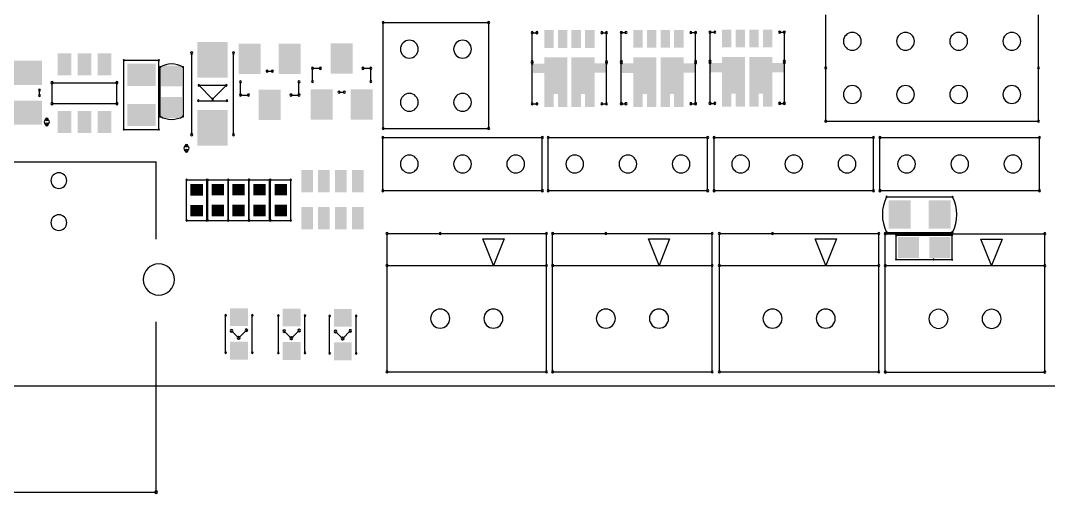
# Model space of a CAD drawing. Header units: millimetres. Extents: x 83 to 218, y 47 to 157.
# Drawn here: x 130.8 to 179.9, y 47.08 to 69.66 of the extents above; entities that cross this region are included whole.
import ezdxf

# ---------------------------------------------------------------- set-up
doc = ezdxf.new("R2010")
doc.units = ezdxf.units.MM
for name, color, linetype in [('KeepOutLayer', 6, 'Continuous'), ('TopOverlay', 2, 'Continuous'), ('TopSolder', 216, 'Continuous')]:
    doc.layers.add(name, color=color, linetype=linetype)

msp = doc.modelspace()

# ---------------------------------------------------------------- linework, layer by layer
at = {"layer": 'KeepOutLayer'}
for p, q in [((105.156, 52.218), (177.926, 52.218)), ((177.926, 52.218), (210.927, 52.218))]:
    msp.add_line(p, q, dxfattribs=at)
at = {"layer": 'TopOverlay'}
for p, q in [((169.265, 67.396), (169.265, 69.936)), ((179.425, 67.396), (179.425, 69.936)), ((148.127, 69.561), (153.167, 69.561)), ((148.127, 64.501), (148.127, 69.561)), ((153.167, 64.501), (153.167, 69.561)), ((155.246, 67.627), (155.246, 69.077)), ((155.246, 69.077), (155.471, 69.077)), ((158.571, 69.077), (158.796, 69.077)), ((158.796, 67.627), (158.796, 69.077)), ((159.5, 69.085), (159.725, 69.085)), ((159.5, 67.635), (159.5, 69.085)), ((162.825, 69.085), (163.05, 69.085)), ((163.05, 67.635), (163.05, 69.085)), ((163.739, 67.652), (163.739, 69.102)), ((163.739, 69.102), (163.964, 69.102)), ((167.064, 69.102), (167.289, 69.102)), ((167.289, 67.652), (167.289, 69.102)), ((135.737, 64.456), (135.737, 67.758)), ((135.737, 67.758), (137.414, 67.758)), ((137.414, 64.456), (137.414, 67.758)), ((138.979, 64.207), (138.979, 68.107)), ((140.979, 64.207), (140.979, 68.107)), ((137.469, 65.084), (137.469, 67.427)), ((138.569, 67.427), (138.569, 65.084)), ((144.746, 67.377), (145.127, 67.377)), ((144.746, 66.742), (144.746, 67.377)), ((147.159, 67.377), (147.54, 67.377)), ((147.54, 66.742), (147.54, 67.377)), ((155.246, 65.677), (155.246, 67.694)), ((158.796, 65.677), (158.796, 67.694)), ((159.5, 65.685), (159.5, 67.703)), ((163.05, 65.685), (163.05, 67.703)), ((163.739, 65.702), (163.739, 67.72)), ((167.289, 65.702), (167.289, 67.72)), ((169.265, 64.856), (169.265, 67.396)), ((179.425, 64.856), (179.425, 67.396)), ((142.579, 67.242), (142.833, 67.242)), ((131.707, 66.081), (131.707, 66.335)), ((132.308, 65.689), (132.308, 66.689)), ((132.308, 66.689), (135.408, 66.689)), ((135.408, 65.689), (135.408, 66.689)), ((139.319, 66.564), (140.639, 66.564)), ((139.319, 66.564), (139.979, 65.903)), ((139.979, 65.903), (140.639, 66.564)), ((141.309, 66.099), (141.309, 66.734)), ((144.103, 66.099), (144.103, 66.734)), ((139.293, 65.827), (140.665, 65.827)), ((141.309, 66.099), (141.69, 66.099)), ((143.722, 66.099), (144.103, 66.099)), ((146.016, 66.234), (146.27, 66.234)), ((132.308, 65.689), (135.408, 65.689)), ((155.246, 65.677), (155.471, 65.677)), ((158.571, 65.677), (158.796, 65.677)), ((159.5, 65.685), (159.725, 65.685)), ((162.825, 65.685), (163.05, 65.685)), ((163.739, 65.702), (163.964, 65.702)), ((167.064, 65.702), (167.289, 65.702)), ((169.265, 64.856), (179.425, 64.856)), ((135.737, 64.456), (137.414, 64.456)), ((148.127, 64.501), (153.167, 64.501)), ((148.107, 61.535), (148.107, 64.075)), ((148.107, 64.075), (155.727, 64.075)), ((155.727, 61.535), (155.727, 64.075)), ((156.006, 61.535), (156.006, 64.075)), ((156.006, 64.075), (163.626, 64.075)), ((163.626, 61.535), (163.626, 64.075)), ((163.931, 61.535), (163.931, 64.075)), ((163.931, 64.075), (171.551, 64.075)), ((171.551, 61.535), (171.551, 64.075)), ((171.856, 61.535), (171.856, 64.075)), ((171.856, 64.075), (179.476, 64.075)), ((179.476, 61.535), (179.476, 64.075)), ((125.463, 62.903), (137.281, 62.903)), ((137.281, 59.22), (137.281, 62.903)), ((138.734, 60.112), (138.734, 62.043)), ((138.734, 62.043), (139.7, 62.043)), ((139.7, 60.112), (139.7, 62.043)), ((139.75, 60.116), (139.75, 62.047)), ((139.75, 62.047), (140.716, 62.047)), ((140.716, 60.116), (140.716, 62.047)), ((140.738, 60.116), (140.738, 62.047)), ((140.738, 62.047), (141.704, 62.047)), ((141.704, 60.116), (141.704, 62.047)), ((141.732, 62.047), (142.697, 62.047)), ((141.732, 60.116), (141.732, 62.047)), ((142.697, 60.116), (142.697, 62.047)), ((142.748, 60.116), (142.748, 62.047)), ((142.748, 62.047), (143.713, 62.047)), ((143.713, 60.116), (143.713, 62.047)), ((148.107, 61.535), (155.727, 61.535)), ((156.006, 61.535), (163.626, 61.535)), ((163.931, 61.535), (171.551, 61.535)), ((171.856, 61.535), (179.476, 61.535)), ((172.176, 61.242), (175.326, 61.242)), ((138.734, 60.112), (139.7, 60.112)), ((139.75, 60.116), (140.716, 60.116)), ((140.738, 60.116), (141.704, 60.116)), ((141.732, 60.116), (142.697, 60.116)), ((142.748, 60.116), (143.713, 60.116)), ((148.31, 59.488), (150.85, 59.488)), ((148.31, 57.964), (148.31, 59.488)), ((150.85, 59.488), (155.93, 59.488)), ((155.93, 57.964), (155.93, 59.488)), ((156.222, 57.964), (156.222, 59.488)), ((156.222, 59.488), (158.762, 59.488)), ((158.762, 59.488), (163.842, 59.488)), ((163.842, 57.964), (163.842, 59.488)), ((164.185, 57.964), (164.185, 59.488)), ((164.185, 59.488), (166.725, 59.488)), ((166.725, 59.488), (171.805, 59.488)), ((171.805, 57.964), (171.805, 59.488)), ((172.11, 57.953), (172.11, 59.477)), ((172.11, 59.477), (174.65, 59.477)), ((172.176, 59.542), (175.301, 59.542)), ((174.65, 59.477), (179.73, 59.477)), ((179.73, 57.953), (179.73, 59.477)), ((153.39, 57.964), (152.882, 59.234)), ((152.882, 59.234), (153.898, 59.234)), ((153.898, 59.234), (153.39, 57.964)), ((161.302, 57.964), (160.794, 59.234)), ((160.794, 59.234), (161.81, 59.234)), ((161.81, 59.234), (161.302, 57.964)), ((169.265, 57.964), (168.757, 59.234)), ((168.757, 59.234), (169.773, 59.234)), ((169.773, 59.234), (169.265, 57.964)), ((172.631, 58.241), (172.631, 59.401)), ((172.631, 59.401), (175.298, 59.401)), ((175.298, 58.241), (175.298, 59.401)), ((177.19, 57.953), (176.682, 59.223)), ((176.682, 59.223), (177.698, 59.223)), ((177.698, 59.223), (177.19, 57.953)), ((148.31, 52.884), (148.31, 57.964)), ((148.31, 57.964), (155.93, 57.964)), ((155.93, 52.884), (155.93, 57.964)), ((156.222, 57.964), (163.842, 57.964)), ((156.222, 52.884), (156.222, 57.964)), ((163.842, 52.884), (163.842, 57.964)), ((164.185, 57.964), (171.805, 57.964)), ((164.185, 52.884), (164.185, 57.964)), ((171.805, 52.884), (171.805, 57.964)), ((172.11, 57.953), (179.73, 57.953)), ((172.11, 52.873), (172.11, 57.953)), ((172.631, 58.241), (174.409, 58.241)), ((174.414, 58.241), (175.298, 58.241)), ((179.73, 52.873), (179.73, 57.953)), ((140.601, 53.8), (140.601, 55.578)), ((141.871, 53.8), (141.871, 55.578)), ((143.119, 53.788), (143.119, 55.566)), ((144.389, 53.788), (144.389, 55.566)), ((145.565, 53.77), (145.565, 55.548)), ((146.835, 53.77), (146.835, 55.548)), ((137.281, 47.139), (137.281, 55.269)), ((140.881, 54.842), (141.215, 54.508)), ((141.232, 54.508), (141.592, 54.867)), ((143.399, 54.829), (143.733, 54.495)), ((143.75, 54.495), (144.11, 54.854)), ((145.845, 54.811), (146.179, 54.477)), ((146.196, 54.477), (146.556, 54.837)), ((148.31, 52.884), (155.93, 52.884)), ((156.222, 52.884), (163.842, 52.884)), ((164.185, 52.884), (171.805, 52.884)), ((172.11, 52.873), (179.73, 52.873)), ((125.463, 47.139), (137.281, 47.139))]:
    msp.add_line(p, q, dxfattribs=at)
for centre, radius, start, end in [((148.127, 69.561), 0.05, 90, 270), ((148.127, 69.561), 0.05, 90, 270), ((148.127, 69.561), 0.05, 270, 90), ((148.127, 69.561), 0.05, 270, 90), ((153.167, 69.561), 0.05, 90, 270), ((153.167, 69.561), 0.05, 90, 270), ((153.167, 69.561), 0.05, 270, 90), ((153.167, 69.561), 0.05, 270, 90), ((155.246, 69.077), 0.05, 0, 180), ((155.246, 69.077), 0.05, 0, 180), ((155.246, 69.077), 0.05, 180, 0), ((155.246, 69.077), 0.05, 180, 0), ((155.471, 69.077), 0.05, 0, 180), ((155.471, 69.077), 0.05, 180, 0), ((158.571, 69.077), 0.05, 0, 180), ((158.571, 69.077), 0.05, 180, 0), ((158.796, 69.077), 0.05, 0, 180), ((158.796, 69.077), 0.05, 0, 180), ((158.796, 69.077), 0.05, 180, 0), ((158.796, 69.077), 0.05, 180, 0), ((159.5, 69.085), 0.05, 0, 180), ((159.5, 69.085), 0.05, 0, 180), ((159.5, 69.085), 0.05, 180, 0), ((159.5, 69.085), 0.05, 180, 0), ((159.725, 69.085), 0.05, 0, 180), ((159.725, 69.085), 0.05, 180, 0), ((162.825, 69.085), 0.05, 0, 180), ((162.825, 69.085), 0.05, 180, 0), ((163.05, 69.085), 0.05, 0, 180), ((163.05, 69.085), 0.05, 0, 180), ((163.05, 69.085), 0.05, 180, 0), ((163.05, 69.085), 0.05, 180, 0), ((163.739, 69.102), 0.05, 0, 180), ((163.739, 69.102), 0.05, 0, 180), ((163.739, 69.102), 0.05, 180, 0), ((163.739, 69.102), 0.05, 180, 0), ((163.964, 69.102), 0.05, 0, 180), ((163.964, 69.102), 0.05, 180, 0), ((167.064, 69.102), 0.05, 0, 180), ((167.064, 69.102), 0.05, 180, 0), ((167.289, 69.102), 0.05, 0, 180), ((167.289, 69.102), 0.05, 0, 180), ((167.289, 69.102), 0.05, 180, 0), ((167.289, 69.102), 0.05, 180, 0), ((135.737, 67.758), 0.025, 90, 270), ((135.737, 67.758), 0.025, 90, 270), ((135.737, 67.758), 0.025, 270, 90), ((135.737, 67.758), 0.025, 270, 90), ((137.414, 67.758), 0.025, 90, 270), ((137.414, 67.758), 0.025, 90, 270), ((137.414, 67.758), 0.025, 270, 90), ((137.414, 67.758), 0.025, 270, 90), ((138.979, 68.107), 0.05, 90, 270), ((138.979, 68.107), 0.05, 270, 90), ((140.979, 68.107), 0.05, 90, 270), ((140.979, 68.107), 0.05, 270, 90), ((163.739, 67.72), 0.05, 0, 180), ((167.289, 67.72), 0.05, 0, 180), ((137.469, 67.434), 0.025, 90, 270), ((137.469, 67.427), 0.025, 90, 270), ((138.019, 66.501), 1.083, 59.4898, 120.5102), ((137.469, 67.434), 0.025, 270, 90), ((137.469, 67.427), 0.025, 270, 90), ((138.569, 67.434), 0.025, 90, 270), ((138.569, 67.427), 0.025, 90, 270), ((138.569, 67.434), 0.025, 270, 90), ((138.569, 67.427), 0.025, 270, 90), ((142.579, 67.242), 0.05, 0, 180), ((142.833, 67.242), 0.05, 0, 180), ((144.746, 67.377), 0.05, 0, 180), ((144.746, 67.377), 0.05, 0, 180), ((144.746, 67.377), 0.05, 180, 0), ((144.746, 67.377), 0.05, 180, 0), ((145.127, 67.377), 0.05, 0, 180), ((145.127, 67.377), 0.05, 180, 0), ((147.159, 67.377), 0.05, 0, 180), ((147.159, 67.377), 0.05, 180, 0), ((147.54, 67.377), 0.05, 0, 180), ((147.54, 67.377), 0.05, 0, 180), ((147.54, 67.377), 0.05, 180, 0), ((147.54, 67.377), 0.05, 180, 0), ((155.246, 67.694), 0.05, 0, 180), ((155.246, 67.694), 0.05, 180, 0), ((155.246, 67.627), 0.05, 0, 180), ((155.246, 67.627), 0.05, 180, 0), ((158.796, 67.694), 0.05, 0, 180), ((158.796, 67.694), 0.05, 180, 0), ((158.796, 67.627), 0.05, 0, 180), ((158.796, 67.627), 0.05, 180, 0), ((159.5, 67.703), 0.05, 0, 180), ((159.5, 67.703), 0.05, 180, 0), ((159.5, 67.635), 0.05, 0, 180), ((159.5, 67.635), 0.05, 180, 0), ((163.05, 67.703), 0.05, 0, 180), ((163.05, 67.703), 0.05, 180, 0), ((163.05, 67.635), 0.05, 0, 180), ((163.05, 67.635), 0.05, 180, 0), ((163.739, 67.72), 0.05, 180, 0), ((163.739, 67.652), 0.05, 0, 180), ((163.739, 67.652), 0.05, 180, 0), ((167.289, 67.72), 0.05, 180, 0), ((167.289, 67.652), 0.05, 0, 180), ((167.289, 67.652), 0.05, 180, 0), ((169.265, 67.396), 0.05, 0, 180), ((169.265, 67.396), 0.05, 0, 180), ((169.265, 67.396), 0.05, 180, 0), ((169.265, 67.396), 0.05, 180, 0), ((179.425, 67.396), 0.05, 0, 180), ((179.425, 67.396), 0.05, 0, 180), ((179.425, 67.396), 0.05, 180, 0), ((179.425, 67.396), 0.05, 180, 0), ((141.309, 66.734), 0.05, 0, 180), ((142.579, 67.242), 0.05, 180, 0), ((142.833, 67.242), 0.05, 180, 0), ((144.103, 66.734), 0.05, 0, 180), ((144.746, 66.742), 0.05, 0, 180), ((147.54, 66.742), 0.05, 0, 180), ((131.707, 66.335), 0.05, 90, 270), ((131.707, 66.335), 0.05, 270, 90), ((132.308, 66.689), 0.05, 90, 270), ((132.308, 66.689), 0.05, 90, 270), ((132.308, 66.689), 0.05, 270, 90), ((132.308, 66.689), 0.05, 270, 90), ((135.408, 66.689), 0.05, 90, 270), ((135.408, 66.689), 0.05, 90, 270), ((135.408, 66.689), 0.05, 270, 90), ((135.408, 66.689), 0.05, 270, 90), ((139.319, 66.564), 0.0375, 90, 270), ((139.319, 66.564), 0.0375, 90, 270), ((139.319, 66.564), 0.0375, 270, 90), ((139.319, 66.564), 0.0375, 270, 90), ((140.639, 66.564), 0.0375, 90, 270), ((140.639, 66.564), 0.0375, 90, 270), ((140.639, 66.564), 0.0375, 270, 90), ((140.639, 66.564), 0.0375, 270, 90), ((141.309, 66.734), 0.05, 180, 0), ((144.103, 66.734), 0.05, 180, 0), ((144.746, 66.742), 0.05, 180, 0), ((147.54, 66.742), 0.05, 180, 0), ((131.707, 66.081), 0.05, 90, 270), ((131.707, 66.081), 0.05, 270, 90), ((139.293, 65.827), 0.0375, 90, 270), ((139.293, 65.827), 0.0375, 270, 90), ((139.979, 65.903), 0.0375, 90, 270), ((139.979, 65.903), 0.0375, 90, 270), ((139.979, 65.903), 0.0375, 270, 90), ((139.979, 65.903), 0.0375, 270, 90), ((140.665, 65.827), 0.0375, 90, 270), ((140.665, 65.827), 0.0375, 270, 90), ((141.309, 66.099), 0.05, 0, 180), ((141.309, 66.099), 0.05, 0, 180), ((141.309, 66.099), 0.05, 180, 0), ((141.309, 66.099), 0.05, 180, 0), ((141.69, 66.099), 0.05, 0, 180), ((141.69, 66.099), 0.05, 180, 0), ((143.722, 66.099), 0.05, 0, 180), ((143.722, 66.099), 0.05, 180, 0), ((144.103, 66.099), 0.05, 0, 180), ((144.103, 66.099), 0.05, 0, 180), ((144.103, 66.099), 0.05, 180, 0), ((144.103, 66.099), 0.05, 180, 0), ((146.016, 66.234), 0.05, 0, 180), ((146.016, 66.234), 0.05, 180, 0), ((146.27, 66.234), 0.05, 0, 180), ((146.27, 66.234), 0.05, 180, 0), ((132.308, 65.689), 0.05, 90, 270), ((132.308, 65.689), 0.05, 90, 270), ((132.308, 65.689), 0.05, 270, 90), ((132.308, 65.689), 0.05, 270, 90), ((135.408, 65.689), 0.05, 90, 270), ((135.408, 65.689), 0.05, 90, 270), ((135.408, 65.689), 0.05, 270, 90), ((135.408, 65.689), 0.05, 270, 90), ((155.246, 65.677), 0.05, 0, 180), ((155.246, 65.677), 0.05, 0, 180), ((155.246, 65.677), 0.05, 180, 0), ((155.246, 65.677), 0.05, 180, 0), ((155.471, 65.677), 0.05, 0, 180), ((155.471, 65.677), 0.05, 180, 0), ((158.571, 65.677), 0.05, 0, 180), ((158.571, 65.677), 0.05, 180, 0), ((158.796, 65.677), 0.05, 0, 180), ((158.796, 65.677), 0.05, 0, 180), ((158.796, 65.677), 0.05, 180, 0), ((158.796, 65.677), 0.05, 180, 0), ((159.5, 65.685), 0.05, 0, 180), ((159.5, 65.685), 0.05, 0, 180), ((159.5, 65.685), 0.05, 180, 0), ((159.5, 65.685), 0.05, 180, 0), ((159.725, 65.685), 0.05, 0, 180), ((159.725, 65.685), 0.05, 180, 0), ((162.825, 65.685), 0.05, 0, 180), ((162.825, 65.685), 0.05, 180, 0), ((163.05, 65.685), 0.05, 0, 180), ((163.05, 65.685), 0.05, 0, 180), ((163.05, 65.685), 0.05, 180, 0), ((163.05, 65.685), 0.05, 180, 0), ((163.739, 65.702), 0.05, 0, 180), ((163.739, 65.702), 0.05, 0, 180), ((163.739, 65.702), 0.05, 180, 0), ((163.739, 65.702), 0.05, 180, 0), ((163.964, 65.702), 0.05, 0, 180), ((163.964, 65.702), 0.05, 180, 0), ((167.064, 65.702), 0.05, 0, 180), ((167.064, 65.702), 0.05, 180, 0), ((167.289, 65.702), 0.05, 0, 180), ((167.289, 65.702), 0.05, 0, 180), ((167.289, 65.702), 0.05, 180, 0), ((167.289, 65.702), 0.05, 180, 0), ((132.058, 64.814), 0.125, 90, 270), ((132.058, 64.939), 0.0625, 90, 270), ((132.058, 64.939), 0.0625, 270, 90), ((132.058, 64.814), 0.125, 270, 90), ((137.469, 65.084), 0.025, 90, 270), ((137.469, 65.084), 0.025, 90, 270), ((137.469, 65.084), 0.025, 270, 90), ((137.469, 65.084), 0.025, 270, 90), ((138.019, 66.017), 1.083, 239.4893, 300.5107), ((138.569, 65.084), 0.025, 90, 270), ((138.569, 65.084), 0.025, 90, 270), ((138.569, 65.084), 0.025, 270, 90), ((138.569, 65.084), 0.025, 270, 90), ((169.265, 64.856), 0.05, 0, 180), ((169.265, 64.856), 0.05, 0, 180), ((169.265, 64.856), 0.05, 180, 0), ((169.265, 64.856), 0.05, 180, 0), ((179.425, 64.856), 0.05, 0, 180), ((179.425, 64.856), 0.05, 0, 180), ((179.425, 64.856), 0.05, 180, 0), ((179.425, 64.856), 0.05, 180, 0), ((132.058, 64.689), 0.0625, 90, 270), ((132.058, 64.689), 0.0625, 270, 90), ((135.737, 64.456), 0.025, 90, 270), ((135.737, 64.456), 0.025, 90, 270), ((135.737, 64.456), 0.025, 270, 90), ((135.737, 64.456), 0.025, 270, 90), ((137.414, 64.456), 0.025, 90, 270), ((137.414, 64.456), 0.025, 90, 270), ((137.414, 64.456), 0.025, 270, 90), ((137.414, 64.456), 0.025, 270, 90), ((148.127, 64.501), 0.05, 90, 270), ((148.127, 64.501), 0.05, 90, 270), ((148.127, 64.501), 0.05, 270, 90), ((148.127, 64.501), 0.05, 270, 90), ((153.167, 64.501), 0.05, 90, 270), ((153.167, 64.501), 0.05, 90, 270), ((153.167, 64.501), 0.05, 270, 90), ((153.167, 64.501), 0.05, 270, 90), ((138.979, 64.207), 0.05, 90, 270), ((138.979, 64.207), 0.05, 270, 90), ((140.979, 64.207), 0.05, 90, 270), ((140.979, 64.207), 0.05, 270, 90), ((148.107, 64.075), 0.05, 0, 180), ((148.107, 64.075), 0.05, 0, 180), ((148.107, 64.075), 0.05, 180, 0), ((148.107, 64.075), 0.05, 180, 0), ((155.727, 64.075), 0.05, 0, 180), ((155.727, 64.075), 0.05, 0, 180), ((155.727, 64.075), 0.05, 180, 0), ((155.727, 64.075), 0.05, 180, 0), ((156.006, 64.075), 0.05, 0, 180), ((156.006, 64.075), 0.05, 0, 180), ((156.006, 64.075), 0.05, 180, 0), ((156.006, 64.075), 0.05, 180, 0), ((163.626, 64.075), 0.05, 0, 180), ((163.626, 64.075), 0.05, 0, 180), ((163.626, 64.075), 0.05, 180, 0), ((163.626, 64.075), 0.05, 180, 0), ((163.931, 64.075), 0.05, 0, 180), ((163.931, 64.075), 0.05, 0, 180), ((163.931, 64.075), 0.05, 180, 0), ((163.931, 64.075), 0.05, 180, 0), ((171.551, 64.075), 0.05, 0, 180), ((171.551, 64.075), 0.05, 0, 180), ((171.551, 64.075), 0.05, 180, 0), ((171.551, 64.075), 0.05, 180, 0), ((171.856, 64.075), 0.05, 0, 180), ((171.856, 64.075), 0.05, 0, 180), ((171.856, 64.075), 0.05, 180, 0), ((171.856, 64.075), 0.05, 180, 0), ((179.476, 64.075), 0.05, 0, 180), ((179.476, 64.075), 0.05, 0, 180), ((179.476, 64.075), 0.05, 180, 0), ((179.476, 64.075), 0.05, 180, 0), ((138.729, 63.557), 0.125, 90, 270), ((138.729, 63.682), 0.0625, 90, 270), ((138.729, 63.432), 0.0625, 90, 270), ((138.729, 63.682), 0.0625, 270, 90), ((138.729, 63.557), 0.125, 270, 90), ((138.729, 63.432), 0.0625, 270, 90), ((138.734, 62.043), 0.0317, 90, 270), ((138.734, 62.043), 0.0317, 90, 270), ((138.734, 62.043), 0.0318, 270, 90), ((138.734, 62.043), 0.0318, 270, 90), ((139.7, 62.043), 0.0317, 90, 270), ((139.7, 62.043), 0.0317, 90, 270), ((139.7, 62.043), 0.0318, 270, 90), ((139.7, 62.043), 0.0318, 270, 90), ((139.75, 62.047), 0.0318, 90, 270), ((139.75, 62.047), 0.0318, 90, 270), ((139.75, 62.047), 0.0317, 270, 90), ((139.75, 62.047), 0.0317, 270, 90), ((140.716, 62.047), 0.0318, 90, 270), ((140.716, 62.047), 0.0318, 90, 270), ((140.738, 62.047), 0.0318, 90, 270), ((140.738, 62.047), 0.0318, 90, 270), ((140.716, 62.047), 0.0317, 270, 90), ((140.716, 62.047), 0.0317, 270, 90), ((140.738, 62.047), 0.0317, 270, 90), ((140.738, 62.047), 0.0317, 270, 90), ((141.704, 62.047), 0.0318, 90, 270), ((141.704, 62.047), 0.0318, 90, 270), ((141.732, 62.047), 0.0318, 90, 270), ((141.732, 62.047), 0.0318, 90, 270), ((141.704, 62.047), 0.0317, 270, 90), ((141.704, 62.047), 0.0317, 270, 90), ((141.732, 62.047), 0.0317, 270, 90), ((141.732, 62.047), 0.0317, 270, 90), ((142.697, 62.047), 0.0318, 90, 270), ((142.697, 62.047), 0.0318, 90, 270), ((142.697, 62.047), 0.0317, 270, 90), ((142.697, 62.047), 0.0317, 270, 90), ((142.748, 62.047), 0.0318, 90, 270), ((142.748, 62.047), 0.0318, 90, 270), ((142.748, 62.047), 0.0317, 270, 90), ((142.748, 62.047), 0.0317, 270, 90), ((143.713, 62.047), 0.0318, 90, 270), ((143.713, 62.047), 0.0318, 90, 270), ((143.713, 62.047), 0.0317, 270, 90), ((143.713, 62.047), 0.0317, 270, 90), ((148.107, 61.535), 0.05, 0, 180), ((148.107, 61.535), 0.05, 0, 180), ((148.107, 61.535), 0.05, 180, 0), ((148.107, 61.535), 0.05, 180, 0), ((155.727, 61.535), 0.05, 0, 180), ((155.727, 61.535), 0.05, 0, 180), ((155.727, 61.535), 0.05, 180, 0), ((155.727, 61.535), 0.05, 180, 0), ((156.006, 61.535), 0.05, 0, 180), ((156.006, 61.535), 0.05, 0, 180), ((156.006, 61.535), 0.05, 180, 0), ((156.006, 61.535), 0.05, 180, 0), ((163.626, 61.535), 0.05, 0, 180), ((163.626, 61.535), 0.05, 0, 180), ((163.626, 61.535), 0.05, 180, 0), ((163.626, 61.535), 0.05, 180, 0), ((163.931, 61.535), 0.05, 0, 180), ((163.931, 61.535), 0.05, 0, 180), ((163.931, 61.535), 0.05, 180, 0), ((163.931, 61.535), 0.05, 180, 0), ((171.551, 61.535), 0.05, 0, 180), ((171.551, 61.535), 0.05, 0, 180), ((171.551, 61.535), 0.05, 180, 0), ((171.551, 61.535), 0.05, 180, 0), ((171.856, 61.535), 0.05, 0, 180), ((171.856, 61.535), 0.05, 0, 180), ((171.856, 61.535), 0.05, 180, 0), ((171.856, 61.535), 0.05, 180, 0), ((179.476, 61.535), 0.05, 0, 180), ((179.476, 61.535), 0.05, 0, 180), ((179.476, 61.535), 0.05, 180, 0), ((179.476, 61.535), 0.05, 180, 0), ((173.826, 60.392), 1.856, 152.745, 207.255), ((172.176, 61.242), 0.025, 0, 180), ((172.176, 61.242), 0.025, 0, 180), ((172.176, 61.242), 0.025, 180, 0), ((172.176, 61.242), 0.025, 180, 0), ((175.326, 61.242), 0.025, 0, 180), ((175.326, 61.242), 0.025, 0, 180), ((175.326, 61.242), 0.025, 180, 0), ((175.326, 61.242), 0.025, 180, 0), ((173.676, 60.392), 1.856, 332.745, 27.255), ((138.734, 60.112), 0.0318, 90, 270), ((138.734, 60.112), 0.0318, 90, 270), ((138.734, 60.112), 0.0317, 270, 90), ((138.734, 60.112), 0.0317, 270, 90), ((139.7, 60.112), 0.0318, 90, 270), ((139.7, 60.112), 0.0318, 90, 270), ((139.7, 60.112), 0.0317, 270, 90), ((139.7, 60.112), 0.0317, 270, 90), ((139.75, 60.116), 0.0317, 90, 270), ((139.75, 60.116), 0.0317, 90, 270), ((139.75, 60.116), 0.0318, 270, 90), ((139.75, 60.116), 0.0318, 270, 90), ((140.716, 60.116), 0.0317, 90, 270), ((140.716, 60.116), 0.0317, 90, 270), ((140.738, 60.116), 0.0317, 90, 270), ((140.738, 60.116), 0.0317, 90, 270), ((140.716, 60.116), 0.0318, 270, 90), ((140.716, 60.116), 0.0318, 270, 90), ((140.738, 60.116), 0.0318, 270, 90), ((140.738, 60.116), 0.0318, 270, 90), ((141.704, 60.116), 0.0317, 90, 270), ((141.704, 60.116), 0.0317, 90, 270), ((141.732, 60.116), 0.0317, 90, 270), ((141.732, 60.116), 0.0317, 90, 270), ((141.704, 60.116), 0.0318, 270, 90), ((141.704, 60.116), 0.0318, 270, 90), ((141.732, 60.116), 0.0318, 270, 90), ((141.732, 60.116), 0.0318, 270, 90), ((142.697, 60.116), 0.0317, 90, 270), ((142.697, 60.116), 0.0317, 90, 270), ((142.697, 60.116), 0.0318, 270, 90), ((142.697, 60.116), 0.0318, 270, 90), ((142.748, 60.116), 0.0317, 90, 270), ((142.748, 60.116), 0.0317, 90, 270), ((142.748, 60.116), 0.0318, 270, 90), ((142.748, 60.116), 0.0318, 270, 90), ((143.713, 60.116), 0.0317, 90, 270), ((143.713, 60.116), 0.0317, 90, 270), ((143.713, 60.116), 0.0318, 270, 90), ((143.713, 60.116), 0.0318, 270, 90), ((148.31, 59.488), 0.05, 0, 180), ((148.31, 59.488), 0.05, 0, 180), ((148.31, 59.488), 0.05, 180, 0), ((148.31, 59.488), 0.05, 180, 0), ((150.85, 59.488), 0.05, 0, 180), ((150.85, 59.488), 0.05, 0, 180), ((150.85, 59.488), 0.05, 180, 0), ((150.85, 59.488), 0.05, 180, 0), ((155.93, 59.488), 0.05, 0, 180), ((155.93, 59.488), 0.05, 0, 180), ((155.93, 59.488), 0.05, 180, 0), ((155.93, 59.488), 0.05, 180, 0), ((156.222, 59.488), 0.05, 0, 180), ((156.222, 59.488), 0.05, 0, 180), ((156.222, 59.488), 0.05, 180, 0), ((156.222, 59.488), 0.05, 180, 0), ((158.762, 59.488), 0.05, 0, 180), ((158.762, 59.488), 0.05, 0, 180), ((158.762, 59.488), 0.05, 180, 0), ((158.762, 59.488), 0.05, 180, 0), ((163.842, 59.488), 0.05, 0, 180), ((163.842, 59.488), 0.05, 0, 180), ((163.842, 59.488), 0.05, 180, 0), ((163.842, 59.488), 0.05, 180, 0), ((164.185, 59.488), 0.05, 0, 180), ((164.185, 59.488), 0.05, 0, 180), ((164.185, 59.488), 0.05, 180, 0), ((164.185, 59.488), 0.05, 180, 0), ((166.725, 59.488), 0.05, 0, 180), ((166.725, 59.488), 0.05, 0, 180), ((166.725, 59.488), 0.05, 180, 0), ((166.725, 59.488), 0.05, 180, 0), ((171.805, 59.488), 0.05, 0, 180), ((171.805, 59.488), 0.05, 0, 180), ((171.805, 59.488), 0.05, 180, 0), ((171.805, 59.488), 0.05, 180, 0), ((172.11, 59.477), 0.05, 0, 180), ((172.11, 59.477), 0.05, 0, 180), ((172.11, 59.477), 0.05, 180, 0), ((172.11, 59.477), 0.05, 180, 0), ((172.176, 59.542), 0.025, 0, 180), ((172.176, 59.542), 0.025, 0, 180), ((172.176, 59.542), 0.025, 180, 0), ((172.176, 59.542), 0.025, 180, 0), ((172.631, 59.401), 0.025, 0, 180), ((172.631, 59.401), 0.025, 0, 180), ((174.65, 59.477), 0.05, 0, 180), ((174.65, 59.477), 0.05, 0, 180), ((174.65, 59.477), 0.05, 180, 0), ((174.65, 59.477), 0.05, 180, 0), ((175.298, 59.401), 0.025, 0, 180), ((175.298, 59.401), 0.025, 0, 180), ((175.301, 59.542), 0.025, 0, 180), ((175.301, 59.542), 0.025, 180, 0), ((175.326, 59.542), 0.025, 0, 180), ((175.326, 59.542), 0.025, 180, 0), ((179.73, 59.477), 0.05, 0, 180), ((179.73, 59.477), 0.05, 0, 180), ((179.73, 59.477), 0.05, 180, 0), ((179.73, 59.477), 0.05, 180, 0), ((172.631, 59.401), 0.025, 180, 0), ((172.631, 59.401), 0.025, 180, 0), ((175.298, 59.401), 0.025, 180, 0), ((175.298, 59.401), 0.025, 180, 0), ((148.31, 57.964), 0.05, 0, 180), ((148.31, 57.964), 0.05, 0, 180), ((148.31, 57.964), 0.05, 0, 180), ((148.31, 57.964), 0.05, 180, 0), ((148.31, 57.964), 0.05, 180, 0), ((148.31, 57.964), 0.05, 180, 0), ((155.93, 57.964), 0.05, 0, 180), ((155.93, 57.964), 0.05, 0, 180), ((155.93, 57.964), 0.05, 0, 180), ((155.93, 57.964), 0.05, 180, 0), ((155.93, 57.964), 0.05, 180, 0), ((155.93, 57.964), 0.05, 180, 0), ((156.222, 57.964), 0.05, 0, 180), ((156.222, 57.964), 0.05, 0, 180), ((156.222, 57.964), 0.05, 0, 180), ((156.222, 57.964), 0.05, 180, 0), ((156.222, 57.964), 0.05, 180, 0), ((156.222, 57.964), 0.05, 180, 0), ((163.842, 57.964), 0.05, 0, 180), ((163.842, 57.964), 0.05, 0, 180), ((163.842, 57.964), 0.05, 0, 180), ((163.842, 57.964), 0.05, 180, 0), ((163.842, 57.964), 0.05, 180, 0), ((163.842, 57.964), 0.05, 180, 0), ((164.185, 57.964), 0.05, 0, 180), ((164.185, 57.964), 0.05, 0, 180), ((164.185, 57.964), 0.05, 0, 180), ((164.185, 57.964), 0.05, 180, 0), ((164.185, 57.964), 0.05, 180, 0), ((164.185, 57.964), 0.05, 180, 0), ((171.805, 57.964), 0.05, 0, 180), ((171.805, 57.964), 0.05, 0, 180), ((171.805, 57.964), 0.05, 0, 180), ((171.805, 57.964), 0.05, 180, 0), ((171.805, 57.964), 0.05, 180, 0), ((171.805, 57.964), 0.05, 180, 0), ((172.11, 57.953), 0.05, 0, 180), ((172.11, 57.953), 0.05, 0, 180), ((172.11, 57.953), 0.05, 0, 180), ((172.11, 57.953), 0.05, 180, 0), ((172.11, 57.953), 0.05, 180, 0), ((172.11, 57.953), 0.05, 180, 0), ((172.631, 58.241), 0.025, 0, 180), ((172.631, 58.241), 0.025, 0, 180), ((172.631, 58.241), 0.025, 180, 0), ((172.631, 58.241), 0.025, 180, 0), ((174.409, 58.241), 0.025, 0, 180), ((174.409, 58.241), 0.025, 180, 0), ((174.414, 58.241), 0.025, 0, 180), ((174.414, 58.241), 0.025, 180, 0), ((175.298, 58.241), 0.025, 0, 180), ((175.298, 58.241), 0.025, 0, 180), ((175.298, 58.241), 0.025, 180, 0), ((175.298, 58.241), 0.025, 180, 0), ((179.73, 57.953), 0.05, 0, 180), ((179.73, 57.953), 0.05, 0, 180), ((179.73, 57.953), 0.05, 0, 180), ((179.73, 57.953), 0.05, 180, 0), ((179.73, 57.953), 0.05, 180, 0), ((179.73, 57.953), 0.05, 180, 0), ((140.601, 55.578), 0.0375, 0, 180), ((140.601, 55.578), 0.0375, 180, 0), ((141.871, 55.578), 0.0375, 0, 180), ((141.871, 55.578), 0.0375, 180, 0), ((143.119, 55.566), 0.0375, 0, 180), ((143.119, 55.566), 0.0375, 180, 0), ((144.389, 55.566), 0.0375, 0, 180), ((144.389, 55.566), 0.0375, 180, 0), ((145.565, 55.548), 0.0375, 0, 180), ((145.565, 55.548), 0.0375, 180, 0), ((146.835, 55.548), 0.0375, 0, 180), ((146.835, 55.548), 0.0375, 180, 0), ((140.881, 54.842), 0.0625, 0, 180), ((140.881, 54.842), 0.0625, 180, 0), ((141.215, 54.508), 0.0625, 0, 180), ((141.215, 54.508), 0.0625, 180, 0), ((141.232, 54.508), 0.0625, 0, 180), ((141.232, 54.508), 0.0625, 180, 0), ((141.592, 54.867), 0.0625, 0, 180), ((141.592, 54.867), 0.0625, 180, 0), ((143.399, 54.829), 0.0625, 0, 180), ((143.399, 54.829), 0.0625, 180, 0), ((143.733, 54.495), 0.0625, 0, 180), ((143.75, 54.495), 0.0625, 0, 180), ((144.11, 54.854), 0.0625, 0, 180), ((144.11, 54.854), 0.0625, 180, 0), ((145.845, 54.811), 0.0625, 0, 180), ((145.845, 54.811), 0.0625, 180, 0), ((146.179, 54.477), 0.0625, 0, 180), ((146.196, 54.477), 0.0625, 0, 180), ((146.556, 54.837), 0.0625, 0, 180), ((146.556, 54.837), 0.0625, 180, 0), ((143.733, 54.495), 0.0625, 180, 0), ((143.75, 54.495), 0.0625, 180, 0), ((146.179, 54.477), 0.0625, 180, 0), ((146.196, 54.477), 0.0625, 180, 0), ((140.601, 53.8), 0.0375, 0, 180), ((140.601, 53.8), 0.0375, 180, 0), ((141.871, 53.8), 0.0375, 0, 180), ((141.871, 53.8), 0.0375, 180, 0), ((143.119, 53.788), 0.0375, 0, 180), ((143.119, 53.788), 0.0375, 180, 0), ((144.389, 53.788), 0.0375, 0, 180), ((144.389, 53.788), 0.0375, 180, 0), ((145.565, 53.77), 0.0375, 0, 180), ((145.565, 53.77), 0.0375, 180, 0), ((146.835, 53.77), 0.0375, 0, 180), ((146.835, 53.77), 0.0375, 180, 0), ((148.31, 52.884), 0.05, 0, 180), ((148.31, 52.884), 0.05, 0, 180), ((148.31, 52.884), 0.05, 180, 0), ((148.31, 52.884), 0.05, 180, 0), ((155.93, 52.884), 0.05, 0, 180), ((155.93, 52.884), 0.05, 0, 180), ((155.93, 52.884), 0.05, 180, 0), ((155.93, 52.884), 0.05, 180, 0), ((156.222, 52.884), 0.05, 0, 180), ((156.222, 52.884), 0.05, 0, 180), ((156.222, 52.884), 0.05, 180, 0), ((156.222, 52.884), 0.05, 180, 0), ((163.842, 52.884), 0.05, 0, 180), ((163.842, 52.884), 0.05, 0, 180), ((163.842, 52.884), 0.05, 180, 0), ((163.842, 52.884), 0.05, 180, 0), ((164.185, 52.884), 0.05, 0, 180), ((164.185, 52.884), 0.05, 0, 180), ((164.185, 52.884), 0.05, 180, 0), ((164.185, 52.884), 0.05, 180, 0), ((171.805, 52.884), 0.05, 0, 180), ((171.805, 52.884), 0.05, 0, 180), ((171.805, 52.884), 0.05, 180, 0), ((171.805, 52.884), 0.05, 180, 0), ((172.11, 52.873), 0.05, 0, 180), ((172.11, 52.873), 0.05, 0, 180), ((172.11, 52.873), 0.05, 180, 0), ((172.11, 52.873), 0.05, 180, 0), ((179.73, 52.873), 0.05, 0, 180), ((179.73, 52.873), 0.05, 0, 180), ((179.73, 52.873), 0.05, 180, 0), ((179.73, 52.873), 0.05, 180, 0), ((137.281, 47.139), 0.0635, 0, 180), ((137.281, 47.139), 0.0635, 0, 180), ((137.281, 47.139), 0.0635, 180, 0), ((137.281, 47.139), 0.0635, 180, 0)]:
    msp.add_arc(centre, radius, start, end, dxfattribs=at)
at = {"layer": 'TopSolder'}
for centre, radius, start, end in [((170.535, 68.666), 0.425, 0, 180), ((173.075, 68.666), 0.425, 0, 180), ((175.615, 68.666), 0.425, 0, 180), ((178.155, 68.666), 0.425, 0, 180), ((149.377, 68.291), 0.425, 90, 270), ((149.377, 68.291), 0.425, 270, 90), ((151.917, 68.291), 0.425, 90, 270), ((151.917, 68.291), 0.425, 270, 90), ((170.535, 68.666), 0.425, 180, 0), ((173.075, 68.666), 0.425, 180, 0), ((175.615, 68.666), 0.425, 180, 0), ((178.155, 68.666), 0.425, 180, 0), ((170.535, 66.126), 0.425, 0, 180), ((173.075, 66.126), 0.425, 0, 180), ((175.615, 66.126), 0.425, 0, 180), ((178.155, 66.126), 0.425, 0, 180), ((149.377, 65.751), 0.425, 90, 270), ((149.377, 65.751), 0.425, 270, 90), ((151.917, 65.751), 0.425, 90, 270), ((151.917, 65.751), 0.425, 270, 90), ((170.535, 66.126), 0.425, 180, 0), ((173.075, 66.126), 0.425, 180, 0), ((175.615, 66.126), 0.425, 180, 0), ((178.155, 66.126), 0.425, 180, 0), ((149.377, 62.805), 0.425, 0, 180), ((151.917, 62.805), 0.425, 0, 180), ((154.457, 62.805), 0.425, 0, 180), ((157.276, 62.805), 0.425, 0, 180), ((159.816, 62.805), 0.425, 0, 180), ((162.356, 62.805), 0.425, 0, 180), ((165.201, 62.805), 0.425, 0, 180), ((167.741, 62.805), 0.425, 0, 180), ((170.281, 62.805), 0.425, 0, 180), ((173.126, 62.805), 0.425, 0, 180), ((175.666, 62.805), 0.425, 0, 180), ((178.206, 62.805), 0.425, 0, 180), ((132.633, 62.014), 0.375, 0, 180), ((149.377, 62.805), 0.425, 180, 0), ((151.917, 62.805), 0.425, 180, 0), ((154.457, 62.805), 0.425, 180, 0), ((157.276, 62.805), 0.425, 180, 0), ((159.816, 62.805), 0.425, 180, 0), ((162.356, 62.805), 0.425, 180, 0), ((165.201, 62.805), 0.425, 180, 0), ((167.741, 62.805), 0.425, 180, 0), ((170.281, 62.805), 0.425, 180, 0), ((173.126, 62.805), 0.425, 180, 0), ((175.666, 62.805), 0.425, 180, 0), ((178.206, 62.805), 0.425, 180, 0), ((132.633, 62.014), 0.375, 180, 0), ((132.633, 60.007), 0.375, 0, 180), ((132.633, 60.007), 0.375, 180, 0), ((137.408, 57.289), 0.743, 0, 180), ((137.408, 57.289), 0.743, 180, 0), ((150.85, 55.424), 0.457, 0, 180), ((153.39, 55.424), 0.457, 0, 180), ((158.762, 55.424), 0.457, 0, 180), ((161.302, 55.424), 0.457, 0, 180), ((166.725, 55.424), 0.457, 0, 180), ((169.265, 55.424), 0.457, 0, 180), ((174.65, 55.413), 0.457, 0, 180), ((177.19, 55.413), 0.457, 0, 180), ((150.85, 55.424), 0.457, 180, 0), ((153.39, 55.424), 0.457, 180, 0), ((158.762, 55.424), 0.457, 180, 0), ((161.302, 55.424), 0.457, 180, 0), ((166.725, 55.424), 0.457, 180, 0), ((169.265, 55.424), 0.457, 180, 0), ((174.65, 55.413), 0.457, 180, 0), ((177.19, 55.413), 0.457, 180, 0)]:
    msp.add_arc(centre, radius, start, end, dxfattribs=at)
for points in [[(156.272, 69.202), (155.821, 69.202), (156.272, 68.351), (155.821, 68.351)], [(156.922, 69.202), (156.471, 69.202), (156.922, 68.351), (156.471, 68.351)], [(157.572, 69.202), (157.121, 69.202), (157.572, 68.351), (157.121, 68.351)], [(158.222, 69.202), (157.771, 69.202), (158.222, 68.351), (157.771, 68.351)], [(160.526, 69.211), (160.075, 69.211), (160.526, 68.36), (160.075, 68.36)], [(161.176, 69.211), (160.725, 69.211), (161.176, 68.36), (160.725, 68.36)], [(161.826, 69.211), (161.375, 69.211), (161.826, 68.36), (161.375, 68.36)], [(162.476, 69.211), (162.025, 69.211), (162.476, 68.36), (162.025, 68.36)], [(164.764, 69.227), (164.314, 69.227), (164.764, 68.377), (164.314, 68.377)], [(165.414, 69.227), (164.964, 69.227), (165.414, 68.377), (164.964, 68.377)], [(166.064, 69.227), (165.614, 69.227), (166.064, 68.377), (165.614, 68.377)], [(166.714, 69.227), (166.264, 69.227), (166.714, 68.377), (166.264, 68.377)], [(140.704, 68.633), (139.254, 68.633), (140.704, 66.932), (139.254, 66.932)], [(142.281, 68.559), (141.23, 68.559), (142.281, 67.108), (141.23, 67.108)], [(144.181, 68.559), (143.13, 68.559), (144.181, 67.108), (143.13, 67.108)], [(145.618, 67.116), (146.669, 67.116), (145.618, 68.567), (146.669, 68.567)], [(133.233, 68.09), (132.582, 68.09), (133.233, 67.039), (132.582, 67.039)], [(134.183, 68.09), (133.532, 68.09), (134.183, 67.039), (133.532, 67.039)], [(135.133, 68.09), (134.482, 68.09), (135.133, 67.039), (134.482, 67.039)], [(155.821, 66.146), (156.921, 66.146), (155.821, 67.897), (156.921, 67.897)], [(157.121, 66.146), (158.221, 66.146), (157.121, 67.897), (158.221, 67.897)], [(160.075, 66.154), (161.175, 66.154), (160.075, 67.905), (161.175, 67.905)], [(161.375, 66.154), (162.475, 66.154), (161.375, 67.905), (162.475, 67.905)], [(164.313, 66.171), (165.414, 66.171), (164.313, 67.922), (165.414, 67.922)], [(165.613, 66.171), (166.714, 66.171), (165.613, 67.922), (166.714, 67.922)], [(131.822, 67.734), (130.321, 67.734), (131.822, 66.583), (130.321, 66.583)], [(137.251, 66.539), (137.251, 67.59), (135.9, 66.539), (135.9, 67.59)], [(138.519, 66.509), (138.519, 67.509), (137.519, 66.509), (137.519, 67.509)], [(156.126, 67.151), (156.126, 67.602), (155.275, 67.151), (155.275, 67.602)], [(157.942, 67.612), (157.942, 67.161), (158.793, 67.612), (158.793, 67.161)], [(160.38, 67.16), (160.38, 67.611), (159.529, 67.16), (159.529, 67.611)], [(162.196, 67.62), (162.196, 67.17), (163.047, 67.62), (163.047, 67.17)], [(164.619, 67.177), (164.619, 67.627), (163.768, 67.177), (163.768, 67.627)], [(166.435, 67.637), (166.435, 67.186), (167.286, 67.637), (167.286, 67.186)], [(143.231, 66.359), (142.18, 66.359), (143.231, 64.908), (142.18, 64.908)], [(144.668, 64.916), (145.719, 64.916), (144.668, 66.367), (145.719, 66.367)], [(146.568, 64.916), (147.619, 64.916), (146.568, 66.367), (147.619, 66.367)], [(156.272, 66.377), (155.821, 66.377), (156.272, 65.526), (155.821, 65.526)], [(156.922, 66.377), (156.471, 66.377), (156.922, 65.526), (156.471, 65.526)], [(157.572, 66.377), (157.121, 66.377), (157.572, 65.526), (157.121, 65.526)], [(158.222, 66.377), (157.771, 66.377), (158.222, 65.526), (157.771, 65.526)], [(160.526, 66.386), (160.075, 66.386), (160.526, 65.535), (160.075, 65.535)], [(161.176, 66.386), (160.725, 66.386), (161.176, 65.535), (160.725, 65.535)], [(161.826, 66.386), (161.375, 66.386), (161.826, 65.535), (161.375, 65.535)], [(162.476, 66.386), (162.025, 66.386), (162.476, 65.535), (162.025, 65.535)], [(164.764, 66.402), (164.314, 66.402), (164.764, 65.552), (164.314, 65.552)], [(165.414, 66.402), (164.964, 66.402), (165.414, 65.552), (164.964, 65.552)], [(166.064, 66.402), (165.614, 66.402), (166.064, 65.552), (165.614, 65.552)], [(166.714, 66.402), (166.264, 66.402), (166.714, 65.552), (166.264, 65.552)], [(131.822, 65.834), (130.321, 65.834), (131.822, 64.683), (130.321, 64.683)], [(138.519, 65.009), (138.519, 66.009), (137.519, 65.009), (137.519, 66.009)], [(133.233, 65.34), (132.582, 65.34), (133.233, 64.289), (132.582, 64.289)], [(134.183, 65.34), (133.532, 65.34), (134.183, 64.289), (133.532, 64.289)], [(135.133, 65.34), (134.482, 65.34), (135.133, 64.289), (134.482, 64.289)], [(137.251, 64.623), (137.251, 65.674), (135.9, 64.623), (135.9, 65.674)], [(140.704, 65.383), (139.254, 65.383), (140.704, 63.682), (139.254, 63.682)], [(144.215, 61.458), (144.773, 61.458), (144.215, 62.525), (144.773, 62.525)], [(145.015, 61.458), (145.573, 61.458), (145.015, 62.525), (145.573, 62.525)], [(145.821, 61.458), (146.38, 61.458), (145.821, 62.525), (146.38, 62.525)], [(146.634, 61.458), (147.193, 61.458), (146.634, 62.525), (147.193, 62.525)], [(139.512, 61.853), (138.922, 61.853), (139.512, 61.302), (138.922, 61.302)], [(140.528, 61.857), (139.938, 61.857), (140.528, 61.306), (139.938, 61.306)], [(141.516, 61.857), (140.926, 61.857), (141.516, 61.306), (140.926, 61.306)], [(141.919, 61.306), (142.51, 61.306), (141.919, 61.857), (142.51, 61.857)], [(143.526, 61.857), (142.935, 61.857), (143.526, 61.306), (142.935, 61.306)], [(173.326, 59.716), (173.326, 61.067), (172.275, 59.716), (172.275, 61.067)], [(175.226, 59.716), (175.226, 61.067), (174.175, 59.716), (174.175, 61.067)], [(139.512, 60.853), (138.922, 60.853), (139.512, 60.302), (138.922, 60.302)], [(140.528, 60.857), (139.938, 60.857), (140.528, 60.306), (139.938, 60.306)], [(141.516, 60.857), (140.926, 60.857), (141.516, 60.306), (140.926, 60.306)], [(141.919, 60.306), (142.51, 60.306), (141.919, 60.857), (142.51, 60.857)], [(143.526, 60.857), (142.935, 60.857), (143.526, 60.306), (142.935, 60.306)], [(144.215, 59.694), (144.773, 59.694), (144.215, 60.761), (144.773, 60.761)], [(145.015, 59.694), (145.573, 59.694), (145.015, 60.761), (145.573, 60.761)], [(145.821, 59.694), (146.38, 59.694), (145.821, 60.761), (146.38, 60.761)], [(146.634, 59.694), (147.193, 59.694), (146.634, 60.761), (147.193, 60.761)], [(173.714, 59.317), (172.714, 59.317), (173.714, 58.317), (172.714, 58.317)], [(175.214, 59.317), (174.214, 59.317), (175.214, 58.317), (174.214, 58.317)], [(140.811, 55.915), (140.811, 55.064), (141.662, 55.915), (141.662, 55.064)], [(143.329, 55.902), (143.329, 55.051), (144.18, 55.902), (144.18, 55.051)], [(145.775, 55.884), (145.775, 55.034), (146.626, 55.884), (146.626, 55.034)], [(141.662, 53.464), (141.662, 54.315), (140.811, 53.464), (140.811, 54.315)], [(144.18, 53.451), (144.18, 54.302), (143.329, 53.451), (143.329, 54.302)], [(146.626, 53.434), (146.626, 54.284), (145.775, 53.434), (145.775, 54.284)]]:
    msp.add_solid(points, dxfattribs=at)

doc.saveas('drawing.dxf')
